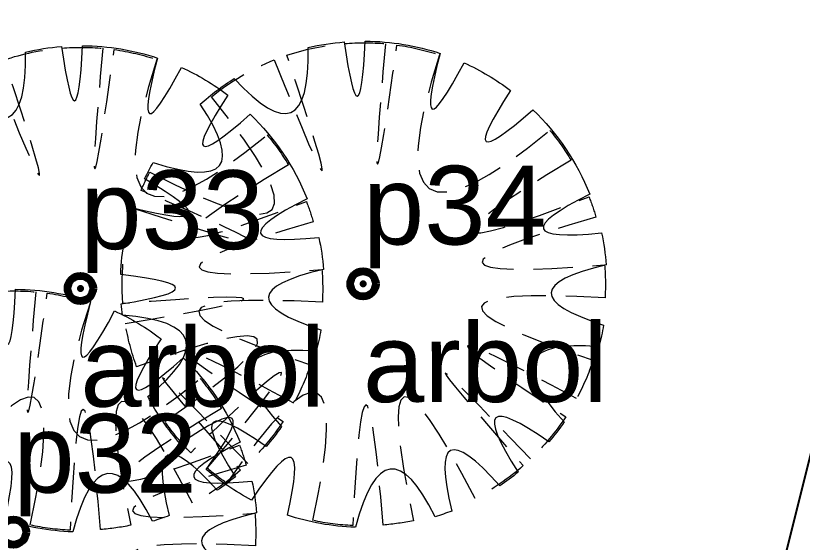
# Model space of a CAD drawing. Header units: metres. Extents: x 859577 to 860336, y 1645916 to 1646650.
# Drawn here: x 859937.756 to 859942.747, y 1645992.258 to 1645995.6 of the extents above; entities that cross this region are included whole.
import ezdxf

# ---------------------------------------------------------------- set-up
doc = ezdxf.new("R2010")
doc.units = ezdxf.units.M
doc.linetypes.add('DASHED', pattern=[0.75, 0.5, -0.25])
doc.layers.add('A-CALZADA', color=252, linetype='Continuous')
for name, color, linetype, lineweight in [('arbol', 174, 'Continuous', 100), ('HATCH', 253, 'Continuous', 0), ('VIEW THIC 0.0', 7, 'Continuous', 0)]:
    doc.layers.add(name, color=color, linetype=linetype, lineweight=lineweight)
doc.styles.get("Standard").update_dxf_attribs({"font": 'arial.ttf'})

# ---------------------------------------------------------------- blocks, each defined once
blk = doc.blocks.new('06092026_CAMPO')
at = {"layer": 'arbol'}
for p in [(859939.9595086111, 1645993.898090602, 38.929386209697), (859938.1657927454, 1645993.869002027, 38.813451664522)]:
    blk.add_point(p, dxfattribs=at)
for s, p in [('p34', (859939.9595086111, 1645994.148090602)), ('p33', (859938.1657927454, 1645994.119002027)), ('arbol', (859938.1657927454, 1645993.119002027)), ('arbol', (859939.9595086111, 1645993.148090602)), ('p32', (859937.7409533495, 1645992.572640995))]:
    blk.add_text(s, height=0.5, dxfattribs=at).set_placement(p)
blk = doc.blocks.new('*U21')
at = {"layer": 'HATCH', "lineweight": 70, "ltscale": 2}
for radius in [0.0888294333432759, 0.07222495541418159]:
    blk.add_circle((99.28074189920306, -0.5045803755864285), radius, dxfattribs=at)
at = {"layer": 'VIEW THIC 0.0', "linetype": 'DASHED', "ltscale": 0.5}
for points in [[(98.797402859609, 0.946639732126421), (98.91320207218759, 0.9854677407791606), (99.03550838202399, 1.01096060571914), (99.16266682331022, 1.021170717481205)], [(99.16266682331022, 1.021170717481205), (99.25080002966601, 1.028246666439535), (99.33780238076054, 1.027701554939515), (99.4230246734714, 1.020089625334206)], [(99.4230246734714, 1.020089625334206), (99.33125145544948, 0.001945990360981309), (99.35539432481843, -0.0007932633751563944), (99.49544460729182, 1.011870951036137)], [(99.49544460729182, 1.011870951036137), (99.58862306249344, 0.9990343514685329), (99.67939462673324, 0.9777225008456718), (99.7668790864897, 0.948695998586075)], [(99.7668790864897, 0.948695998586075), (99.44586639732657, -0.0218499068644335), (99.67904856767936, -0.1813575652052535), (100.4664187494192, 0.4701848937073887)], [(98.31828044461103, 0.6823382696530937), (98.43751011595475, 0.7795146656858778), (98.57191570955237, 0.8593114098198804), (98.7178896282356, 0.917488593814213)], [(98.7178896282356, 0.917488593814213), (99.09620704909005, -0.03225541874665538), (99.122708872475, -0.02253654647778119), (98.797402859609, 0.946639732126421)], [(97.92774869132973, 0.2050388280241419), (98.8328273455109, -0.2697377609203558), (98.96300033554138, -0.1106345990776476), (98.31828044461103, 0.6823382696530937)], [(100.4664187494192, 0.4701848937073887), (100.5159444570338, 0.410484228097464), (100.561070923133, 0.3468860609527861), (100.601270384844, 0.2798656527954867)], [(100.601270384844, 0.2798656527954867), (99.72399880845414, -0.2447959425522838), (99.76186625215256, -0.3221068139261822), (100.7148667808674, 0.0479280167133237)], [(97.87275452017461, 0.08900038727214554), (97.8894877081873, 0.128515948649652), (97.90784892600458, 0.1672261693895615), (97.92774869132973, 0.2050388280241419)], [(97.8295427924435, -0.02560907608877611), (98.8000941764102, -0.3466194825495135), (98.81449215060739, -0.3084196760550098), (97.87275452017461, 0.08900038727214554)], [(100.7148667808674, 0.0479280167133237), (100.7312237780308, 0.005792815691822883), (100.7456870377684, -0.03697241368898957), (100.758285778808, -0.08058498554869148)], [(97.75706031232983, -0.6298199696446404), (97.74013994198211, -0.4189960448397375), (97.76682575191003, -0.2146285411104975), (97.8295427924435, -0.02560907608877611)], [(100.758285778808, -0.08058498554869148), (99.77633499039554, -0.3649469162235883), (99.79479756059888, -0.4662280839897678), (100.8136602496833, -0.3844321411623314)], [(100.8136602496833, -0.3844321411623314), (100.8192976338853, -0.4546118219692304), (100.8200993221425, -0.5240792967829712), (100.8163447183556, -0.5925040290411913)], [(97.77240287252116, -0.755902340755221), (98.78104312319842, -0.5900496576892593), (98.77592939300918, -0.5480240268172041), (97.75706031232983, -0.6298199696446404)], [(100.8163447183556, -0.5925040290411913), (99.79569147039999, -0.5355859886758255), (99.77063460336629, -0.6676308020781451), (100.7411818784622, -0.9886439478078524)], [(97.84417040740536, -1.031071335887287), (97.81218505457679, -0.9430518085626407), (97.78796092067454, -0.8510749726680509), (97.77240287252116, -0.755902340755221)], [(98.02412385563925, -1.378799510218065), (98.86495194373954, -0.7976832649485747), (98.8049627433868, -0.6817763083889704), (97.84417040740536, -1.031071335887287)], [(100.6359949914087, -1.232410138069663), (99.7355721555002, -0.7488843726745311), (99.71247842031437, -0.7875845494935052), (100.5667174381772, -1.348507016211483)], [(100.7411818784622, -0.9886439478078524), (100.7131154846447, -1.073233929446149), (100.677826591806, -1.154757773057522), (100.6359949914087, -1.232410138069663)], [(98.29172018381449, -1.67423761339571), (98.9541488936259, -0.8961649153877164), (98.91928275894787, -0.8635787528947443), (98.1871258886512, -1.576479125960318)], [(100.3438115782166, -1.615904291940593), (99.63817616263458, -0.8767180400186891), (99.62269937900363, -0.890920157561788), (100.2973848796824, -1.658514296928516)], [(98.96320440994798, -2.006381260147177), (99.17797605591407, -1.006876420679938), (98.99589603369783, -0.9281758345960995), (98.41695612551408, -1.770273566780251)], [(99.99296704619984, -1.867478724974), (99.5212333116157, -0.9605775539795076), (99.3903503983271, -1.007342093815081), (99.60031967595764, -2.007774627215744)], [(99.40805510832648, -2.035419175951313), (99.32626236130196, -1.016556943400859), (99.26234917996675, -1.017718386980628), (99.21632834752162, -2.038912637543664)], [(98.1871258886512, -1.576479125960318), (98.12756812076732, -1.515402898410438), (98.07299214235724, -1.44930105333352), (98.02412385563925, -1.378799510218065)], [(100.5667174381772, -1.348507016211483), (100.5027321231617, -1.445749154329582), (100.427906668014, -1.535498063844859), (100.3438115782166, -1.615904291940593)], [(98.41695612551408, -1.770273566780251), (98.37358141218242, -1.740406570181546), (98.3317840524623, -1.708348170593931), (98.29172018381449, -1.67423761339571)], [(100.2973848796824, -1.658514296928516), (100.2048464967719, -1.739928113856497), (100.1029599539366, -1.810129708706343), (99.99296704619984, -1.867478724974)], [(99.21632834752162, -2.038912637543664), (99.1301290543079, -2.03511055336661), (99.04553542033274, -2.024084143978118), (98.96320440994798, -2.006381260147177)], [(99.60031967595764, -2.007774627215744), (99.53767157331238, -2.02085730306389), (99.47350683718045, -2.030167113451657), (99.40805510832648, -2.035419175951313)], [(99.40805510832648, -2.035419175951313), (99.40805510832648, -2.035419175951313), (99.40805510832648, -2.035419175951313), (99.40805510832648, -2.035419175951313)]]:
    blk.add_open_spline(points, degree=3, dxfattribs=at)
at = {"layer": 'VIEW THIC 0.0', "ltscale": 0.5}
for points in [[(98.93307672768863, 0.9958257722603878), (99.00725800166356, 1.013141051697458), (99.0836407225592, 1.025163636351895), (99.16184230794218, 1.031441092834171)], [(99.16184230794218, 1.031441092834171), (99.22677768745709, 0.5703543809862908), (99.27109653024894, 0.5720216734502332), (99.29479701013842, 1.03643612202093)], [(99.16184230794218, 1.031441092834171), (99.16184230794218, 1.031441092834171), (99.16184230794218, 1.031441092834171), (99.16184230794218, 1.031441092834171)], [(99.29479701013842, 1.03643612202093), (99.45993429144096, 1.035579192155052), (99.61984507661276, 1.008340966053383), (99.7701168844145, 0.9584792433166602)], [(98.46369738170486, 0.7995463717482447), (98.7856656138836, 0.4463218847730553), (98.94213315710037, 0.5117325248101048), (98.93307672768863, 0.9958257722603878)], [(99.7701168844145, 0.9584792433166602), (99.65217740157398, 0.5077263662155627), (99.70291294625906, 0.4877996648761206), (99.92236095490628, 0.8987945566777955)], [(99.92236095490628, 0.8987945566777955), (100.0273200273526, 0.8510680822316568), (100.1262710032529, 0.7918696131255156), (100.2174164756396, 0.7225925164497007)], [(98.24819298534803, 0.6355719036599694), (98.31485455126155, 0.6961925019956419), (98.38692705640446, 0.751130974975498), (98.46369738170486, 0.7995463717482447)], [(100.2174164756396, 0.7225925164497007), (99.96213674536696, 0.3327834696164348), (100.0093505228218, 0.2923310834742268), (100.3590564383588, 0.6012321622201595)], [(97.94974672503199, 0.2658749143218413), (98.41015410194025, 0.1166339789971231), (98.50963786270634, 0.2398638738852564), (98.24819298534803, 0.6355719036599694)], [(100.3590564383588, 0.6012321622201595), (100.513572263294, 0.45169903985927), (100.6374413173836, 0.2697536976165649), (100.719132712022, 0.06520722929393807)], [(97.89488403805838, 0.1627803605736337), (97.91185280188586, 0.1978921150200298), (97.93012910283295, 0.2322998812366522), (97.94974672503199, 0.2658749143218413)], [(97.81975954771292, -0.02237401741116368), (98.27288735781195, -0.1343455794437709), (98.29796157345119, -0.07264480205075607), (97.89488403805838, 0.1627803605736337)], [(100.719132712022, 0.06520722929393807), (100.3018717773044, -0.1456860899113812), (100.3268629022528, -0.2276546057263704), (100.7941147611754, -0.1806864480290185)], [(97.7429595471619, -0.4454334957738558), (97.74868002205478, -0.2988140262942076), (97.77517317114241, -0.1567417180165481), (97.81975954771292, -0.02237401741116368)], [(100.7941147611754, -0.1806864480290185), (100.8083387927614, -0.2467280295150363), (100.8183808969625, -0.3144533389700034), (100.8239306250362, -0.3836085388621768)], [(100.8239306250362, -0.3836085388621768), (100.3625352906145, -0.4922875178952415), (100.3569581700034, -0.6198089102960698), (100.8072449174354, -0.7661909777925069)], [(100.8239306250362, -0.3836085388621768), (100.8239306250362, -0.3836085388621768), (100.8239306250362, -0.3836085388621768), (100.8239306250362, -0.3836085388621768)], [(97.7468018070771, -0.6306435719230324), (98.20772964219523, -0.5600237843608007), (98.20647871631877, -0.4982901359142472), (97.7429595471619, -0.4454334957738558)], [(97.75431375390907, -0.7031096165208311), (97.75126131216172, -0.67913932012855), (97.74875306882471, -0.6549809283116035), (97.7468018070771, -0.6306435719230324)], [(97.7468018070771, -0.6306435719230324), (97.7468018070771, -0.6306435719230324), (97.7468018070771, -0.6306435719230324), (97.7468018070771, -0.6306435719230324)], [(97.91586489553052, -1.21948086041333), (98.28985246930257, -0.9138751038923847), (98.23602613332218, -0.7417513559282184), (97.75431375390907, -0.7031096165208311)], [(100.8072449174354, -0.7661909777925069), (100.799354040496, -0.8126432427065133), (100.7893575905167, -0.8584545222506159), (100.777253741318, -0.9034823752000681)], [(100.777253741318, -0.9034823752000681), (100.3007432047564, -0.8643840935105788), (100.2274165779559, -1.023556649797228), (100.5572651866082, -1.380994565565602)], [(98.12134590590459, -1.520360947672847), (98.04174364877933, -1.429098143928966), (97.9725665348442, -1.32822558153171), (97.91586489553052, -1.21948086041333)], [(100.460324822935, -1.507448105543284), (100.0763846272478, -1.239870039084999), (100.0111803443197, -1.30401240464004), (100.2647019302299, -1.699867441022495)], [(98.28503731776621, -1.682084662270969), (98.56051630511746, -1.305882401854342), (98.50597000194712, -1.251957452735094), (98.12134590590459, -1.520360947672847)], [(100.5572651866082, -1.380994565565602), (100.527124264625, -1.424792037047053), (100.4947590686103, -1.467000284827596), (100.460324822935, -1.507448105543284)], [(100.1493300412385, -1.785812440159643), (99.8341049386772, -1.434622305644686), (99.7321800462939, -1.488035927385346), (99.84374163333399, -1.94638977708116)], [(98.80061235190679, -1.972726788697112), (98.90746150943107, -1.517501166776672), (98.83191836981752, -1.485515813948099), (98.5739815634099, -1.87678305684559)], [(98.5739815634099, -1.87678305684559), (98.47044233749072, -1.82282888903143), (98.37352388786049, -1.75741368356786), (98.28503731776621, -1.682084662270969)], [(99.73847211212365, -1.982770719077458), (99.52591013084165, -1.556778413059548), (99.3571145761669, -1.579090547840928), (99.23206764297075, -2.049834955298889)], [(100.2647019302299, -1.699867441022495), (100.2277252005406, -1.730302376232062), (100.1892816004788, -1.75906454048327), (100.1493300412385, -1.785812440159643)], [(99.84374163333399, -1.94638977708116), (99.80928090821108, -1.959760987672139), (99.77418650238111, -1.971945188303537), (99.73847211212365, -1.982770719077458)], [(99.23206764297075, -2.049834955298889), (99.08246695233436, -2.044812990108715), (98.93753760240773, -2.018161877391883), (98.8006055037779, -1.972723136360248)]]:
    blk.add_open_spline(points, degree=3, dxfattribs=at)

msp = doc.modelspace()

# ---------------------------------------------------------------- linework, layer by layer
at = {"layer": 'A-CALZADA'}
msp.add_lwpolyline([(859937.5992661471, 1646009.785529551), (859939.703194766, 1646008.509931406, -0.324564192355646), (859944.1708230454, 1645998.312715653), (859944.1708230454, 1645998.312715653), (859942.4616907784, 1645991.468512717, -0.1849431920151006), (859940.0013882521, 1645987.951867969), (859891.6732978468, 1645955.272374414)], format="xyb", dxfattribs=at)

# ---------------------------------------------------------------- block references
msp.add_blockref('06092026_CAMPO', (0, 0))
at = {"layer": 'HATCH', "color": 254, "ltscale": 0.2, "true_color": 0xe1cfb7}
for p in [(859838.8850508463, 1645994.373582403, 38.813451664522), (859840.678766712, 1645994.402670977, 38.929386209697), (859838.4602114504, 1645992.82722137, 38.833355978131)]:
    msp.add_blockref('*U21', p, dxfattribs=at)

doc.saveas('drawing.dxf')
